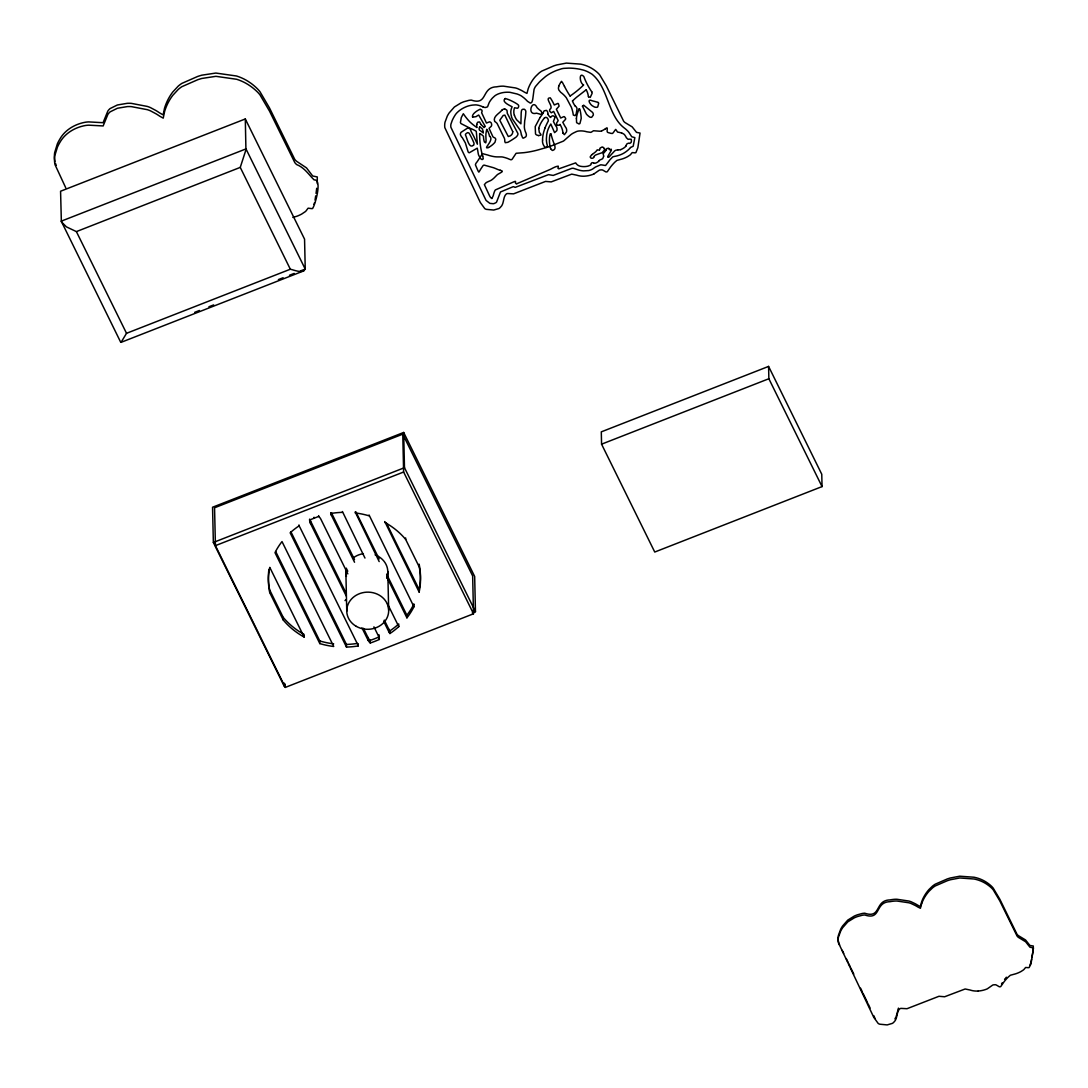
<?xml version="1.0" encoding="UTF-8"?>
<svg xmlns="http://www.w3.org/2000/svg" width="1088" height="1088" viewBox="0 0 1088 1088"><rect width="100%" height="100%" fill="white"/><g stroke="black" fill="none" stroke-linecap="round" stroke-linejoin="round"><path stroke-width="1.5" d="M538.764 128.438L539.308 132.437A29.24 25.922 -1.3 0 1 540.369 133.661L541.062 134.939A8.16 7.235 -1.3 0 1 538.478 135.578M317.261 183.586L317.288 176.95L312.678 175.984L306.503 167.892L296.67 161.35A12.594 11.152 -1.3 0 1 294.712 159.31L269.457 107.875L259.95 91.678A36.652 32.477 -1.3 0 0 257.271 88.658L256.306 87.72A57.732 51.163 -1.3 0 0 250.58 83.014L247.969 81.26A47.029 41.684 -1.3 0 0 236.572 76.01L215.846 73.059L201.742 75.194A172.054 152.483 -1.3 0 0 197.717 76.432L181.818 83.409A32.98 29.226 -1.3 0 0 178.174 86.183L172.774 92.004A53.38 47.301 -1.3 0 0 170.082 95.894L169.293 97.199A61.486 54.482 -1.3 0 0 164.519 108.242L163.146 114.879L159.65 112.921A81.695 72.393 -1.3 0 0 156.006 110.568L150.47 107.617A27.785 24.63 -1.3 0 0 147.288 106.42L131.294 103.36A28.166 24.956 -1.3 0 0 127.214 103.333L117.354 104.992L110.078 108.582A12.893 11.424 -1.3 0 0 107.78 111.166L103.074 122.699L88.726 121.91A24.82 21.991 -1.3 0 0 85.258 122.25C74.922 124.1 64.954 129.921 59.758 139.278A53.23 47.165 -1.3 0 0 57.378 143.806L54.672 152.592A30.45 26.996 -1.3 0 0 54.414 155.339A31.321 27.758 -1.3 0 0 54.958 161.446M316.717 188.278L316.05 193.392M576.422 118.456L576.599 122.658L578.925 123.937A1.945 1.727 -1.3 0 0 579.918 123.529L581.21 118.51A58.045 51.449 -1.3 0 0 579.863 109.208L579.251 108.759M315.697 195.854L315.03 200.056M1033.097 950.64L1033.314 946.016L1029.914 945.458L1025.562 939.978L1018.436 935.653A8.01 7.099 -1.3 0 1 1017.035 934.293L999.763 899.11L993.181 888.08A23.134 20.509 -1.3 0 0 991.277 886.026L990.583 885.401A37.454 33.198 -1.3 0 0 985.524 881.674L984.558 881.103A32.858 29.118 -1.3 0 0 974.086 877.241L959.752 876.207L950.314 877.989A143.834 127.459 -1.3 0 0 947.267 878.954L935.218 884.19A26.969 23.895 -1.3 0 0 932.416 886.203L929.002 889.481A43.262 38.338 -1.3 0 0 921.618 901.884L920.366 906.522L917.823 905.243A54.849 48.606 -1.3 0 0 915.158 903.693L911.132 901.775A19.965 17.694 -1.3 0 0 908.806 901.027L896.974 899.273A22.508 19.951 -1.3 0 0 893.942 899.354L892.432 899.531A43.18 38.27 -1.3 0 0 889.998 899.912C874.371 900.238 881.579 918.938 864.702 913.199A20.25 17.952 -1.3 0 0 862.118 913.512L857.426 914.804A37.509 33.238 -1.3 0 0 854.257 916.096L847.783 920.094L842.602 925.97A39.304 34.83 -1.3 0 0 840.698 929.179L838.413 935.354A20.196 17.898 -1.3 0 0 838.236 940.739L839.582 945.05M1032.838 952.204L1031.9 957.494M1031.574 959.208L1030.948 962.146M591.206 163.771L591.178 163.88A2.897 2.57 -1.3 0 1 590.906 164.519A2.475 2.19 -1.3 0 1 590.322 165.158L588.282 166.042A15.178 13.45 -1.3 0 1 581.835 166.491L580.149 166.206A7.208 6.392 -1.3 0 1 575.702 162.874L558.742 168.858L557.926 168.164A9.955 8.813 -1.3 0 1 558.158 167.402L558.28 166.138L556.294 166.546A28.315 25.092 -1.3 0 0 554.295 167.362A23.637 20.944 -1.3 0 0 553.058 167.946L551.385 168.83A42.554 37.713 -1.3 0 1 549.698 169.646L517.317 183.518A7.657 6.786 -1.3 0 0 516.542 184.035L515.454 183.056A8.051 7.126 -1.3 0 1 515.522 182.294L515.522 181.383L514.488 181.56A24.303 21.542 -1.3 0 0 513.074 182.158L495.475 189.883A3.25 2.883 -1.3 0 0 494.999 190.454L494.537 191.42A34.394 30.491 -1.3 0 0 493.231 195.731L491.858 198.587M898.144 1009.256L898.43 1008.127M897.954 1010.031L897.056 1013.594M594.102 156.686L594.184 156.427A3.468 3.074 -1.3 0 1 594.796 155.625A2.638 2.339 -1.3 0 1 595.381 155.149L596.115 154.822A30.07 26.642 -1.3 0 1 596.85 154.55L599.257 153.68A28.261 25.051 -1.3 0 1 600.399 153.299L601.922 152.782A1.591 1.401 -1.3 0 0 602.29 152.51L602.371 152.442A9.846 8.731 -1.3 0 0 602.698 152.048L602.888 151.817A16.007 14.185 -1.3 0 1 603.405 151.218L603.962 150.593A3.835 3.4 -1.3 0 0 604.411 149.695L604.534 149.355M1030.676 963.247L1029.833 965.437M314.473 202.817L313.97 204.326M558.742 86.278L558.43 88.033A5.862 5.195 -1.3 0 0 558.892 90.073L560.674 92.29A30.002 26.588 -1.3 0 1 566.345 97.784L571.377 107.263A46.376 41.099 -1.3 0 1 573.322 115.056L575.035 115.641A7.371 6.528 -1.3 0 0 576.164 114.009L577.021 109.086A4.325 3.835 -1.3 0 0 575.647 106.338L574.954 105.835M591.301 163.377L591.967 162.71A2.135 1.89 -1.3 0 1 593.3 162.901L593.749 163.078M896.716 1014.778L896.077 1016.586M603.731 156.074L603.106 153.639A10.186 9.03 -1.3 0 0 604.139 152.646A28.669 25.405 -1.3 0 0 604.751 151.912L605.336 151.191A14.987 13.274 -1.3 0 0 605.894 150.457L605.975 150.321M921.631 903.638L920.407 908.29L917.85 906.998A54.849 48.606 -1.3 0 0 915.198 905.461L911.173 903.543A19.965 17.694 -1.3 0 0 908.847 902.782L897.015 901.027A22.508 19.951 -1.3 0 0 893.982 901.122L892.473 901.286A43.18 38.27 -1.3 0 0 890.038 901.68C874.412 902.006 881.62 920.706 864.742 914.954A20.25 17.952 -1.3 0 0 862.158 915.28L857.466 916.558A37.509 33.238 -1.3 0 0 854.298 917.85L847.824 921.849L842.642 927.724A39.304 34.83 -1.3 0 0 840.738 930.947L838.454 937.122A20.196 17.898 -1.3 0 0 838.277 942.507L873.8 1017.389L878.206 1023.468A6.623 5.862 -1.3 0 0 879.77 1024.202L887.169 1024.91L892.405 1023.373A7.602 6.746 -1.3 0 0 893.833 1022.19C897.94 1018.79 896.104 1011.731 899.898 1008.685A6.27 5.562 -1.3 0 1 901.082 1008.386L906.998 1008.712L938.985 996.282L944.629 996.758L965.138 988.992L970.061 990.012A18.782 16.646 -1.3 0 0 976.806 991.073L978.275 991.032M603.595 156.414L603.541 156.536A12.553 11.125 -1.3 0 0 603.35 157.053L603.296 157.202A13.845 12.267 -1.3 0 1 602.63 158.739L600.331 159.841A1.7 1.496 -1.3 0 0 599.42 160.317L599.162 160.684M240.258 167.389L245.929 149.858L245.303 118.959L60.574 191.23L61.363 221.789L66.382 226.848L76.391 231.608L240.258 167.389L290.333 269.226C294.658 270.137 302.287 273.809 305.238 269.144L304.558 239.156L245.303 118.959M303.96 270.803L121.054 342.353L126.521 333.309L290.333 269.226M604.697 149.002L603.609 147.791M543.198 112.758L543.796 111.425A1.469 1.306 -1.3 0 1 544.286 110.813L546.475 110.35A5.182 4.583 -1.3 0 1 547.89 114.145M895.546 1017.783L894.921 1018.912M1002.211 982.845L1001.518 983.987M593.926 157.148L593.871 157.243A3.808 3.373 -1.3 0 1 593.409 157.814L592.77 158.154A2.978 2.638 -1.3 0 1 591.015 158.154L590.158 156.985L591.124 155.489A22.413 19.856 -1.3 0 1 592.362 154.414M625.831 145.982L625.94 145.833A4.08 3.618 -1.3 0 0 626.212 145.302L626.294 145.085A6.134 5.44 -1.3 0 1 627.001 143.82L628.524 143.167A4.352 3.849 -1.3 0 1 629.775 143.426L631.094 142.474A18.088 16.021 -1.3 0 0 631.421 140.978L631.271 139.305L629.517 139.142A16.959 15.028 -1.3 0 1 628.878 139.237A7.099 6.297 -1.3 0 1 628.021 139.291L626.321 137.7A30.505 27.037 -1.3 0 0 625.79 136.571L624.662 134.871A5.358 4.746 -1.3 0 0 623.234 133.729L621.778 133.103M540.042 117.545L535.214 126.589L535.527 133.906A3.386 2.992 -1.3 0 0 536.547 134.926L538.478 135.578M630.414 147.601L630.292 147.764A13.94 12.349 -1.3 0 1 629.041 149.165L628.361 149.804A34.19 30.301 -1.3 0 1 625.763 151.871L624.825 152.51A21.379 18.945 -1.3 0 1 621.765 154.197L621.18 154.455A31.022 27.499 -1.3 0 1 618.134 155.57L617.032 155.883A16.606 14.715 -1.3 0 1 614.924 156.305L612.802 156.849L610.232 159.474A71.713 63.553 -1.3 0 0 607.702 162.778L605.54 165.512L602.276 164.982A8.582 7.602 -1.3 0 0 600.603 164.832L595.775 166.886A11.329 10.037 -1.3 0 0 594.483 167.688L593.11 168.708A9.588 8.5 -1.3 0 1 591.818 169.456L591.287 169.701A14.09 12.485 -1.3 0 1 588.717 170.558L583.562 170.884A24.29 21.529 -1.3 0 1 580.978 170.571L580.434 170.462A15.531 13.763 -1.3 0 1 578.435 169.946L573.498 168.327A4.706 4.162 -1.3 0 0 571.758 168.368L553.207 175.426L548.542 174.638L515.304 187.34A1.387 1.224 -1.3 0 1 514.842 187.245L513.998 186.864A2.23 1.972 -1.3 0 0 513.169 186.687L500.48 191.978L496.604 202.001A3.522 3.128 -1.3 0 1 495.883 202.708L494.319 203.456A8.677 7.698 -1.3 0 1 493.258 203.714L489.858 203.374L486.064 200.423L450.908 127.31A11.315 10.023 -1.3 0 1 450.935 124.182L452.214 120.482A54.373 48.185 -1.3 0 1 454.118 116.756L455.396 114.689A18.85 16.701 -1.3 0 1 456.851 112.907L457.273 112.472A26.058 23.093 -1.3 0 1 465.242 107.141A22.127 19.611 -1.3 0 1 472.641 105.087L475.238 104.897A8.554 7.575 -1.3 0 1 476.87 104.992L478.366 105.278A22.263 19.734 -1.3 0 1 480.406 105.876A17.408 15.422 -1.3 0 1 481.998 106.488L483.154 107.005M630.537 147.451L633.189 146.241L634.862 137.632L631.734 136.748L629.15 132.763A15.694 13.899 -1.3 0 0 627.735 131.009L625.981 129.363A39.345 34.857 -1.3 0 0 623.846 127.663C607.675 114.825 608.369 87.72 592.158 74.297A42.187 37.386 -1.3 0 0 589.642 72.774L588.989 72.42A28.628 25.364 -1.3 0 0 583.562 70.135L579.7 69.197A52.795 46.798 -1.3 0 0 568.834 68.109L563.856 68.354A19.666 17.422 -1.3 0 0 561.639 68.762L556.621 70.421A55.311 49.014 -1.3 0 0 552.867 72.08L551.072 72.991A39.25 34.789 -1.3 0 0 545.482 76.595L541.144 80.349A114.458 101.442 -1.3 0 0 539.24 82.185L535.541 86.442A15.15 13.423 -1.3 0 0 534.058 89.461L532.807 98.79A15.708 13.926 -1.3 0 1 532.209 101.225A20.794 18.428 -1.3 0 1 532.046 101.66L531.733 102.286A1.591 1.414 -1.3 0 1 531.406 102.626L531.094 102.816A3.114 2.761 -1.3 0 1 530.346 103.102L527.476 101.306A33.714 29.879 -1.3 0 0 525.926 99.688A44.622 39.549 -1.3 0 0 523.763 97.743L521.601 96.098A13.6 12.05 -1.3 0 0 520.173 95.282L518.758 94.642A70.475 62.451 -1.3 0 0 517.154 94.003L509.932 92.317A28.75 25.486 -1.3 0 0 507.266 92.222L506.627 92.235A21.447 19.013 -1.3 0 0 497.91 94.085L496.794 94.615A13.532 11.995 -1.3 0 0 494.659 95.975L492.524 97.961A27.907 24.725 -1.3 0 0 491.001 99.783L489.75 101.592A15.042 13.328 -1.3 0 0 488.757 103.659L487.56 106.828L485.683 107.481A6.324 5.603 -1.3 0 1 483.14 107.032M1004.578 979.336L1005.162 978.629M598.944 160.983L598.509 161.418A8.826 7.82 -1.3 0 1 597.326 162.289A7.317 6.487 -1.3 0 1 595.218 163.186L594.048 163.214M501.922 110.119C499.474 113.506 492.578 116.457 494.673 121.434A12.022 10.649 -1.3 0 1 497.08 123.42L504.016 137.51A7.861 6.963 -1.3 0 1 504.75 141.236L505.254 142.678L507.81 142.324A63.866 56.59 -1.3 0 0 513.563 138.829L515.807 137.319A7.82 6.936 -1.3 0 0 517.834 134.681A3.767 3.332 -1.3 0 0 517.888 133.47L507.239 113.206A18.578 16.456 -1.3 0 0 507.185 112.132L507.049 110.894A2.054 1.822 -1.3 0 0 506.627 109.983L504.642 108.895M345.522 600.059L345.059 600.63M592.362 154.401L594.619 152.606A12.526 11.098 -1.3 0 1 595.517 151.939L596.686 150.647A5.807 5.154 -1.3 0 1 596.741 150.239L597.584 149.831A2.094 1.863 -1.3 0 1 598.019 150.035L599.325 149.954M544.49 117.885C546.815 115.6 549.794 120.442 547.631 122.264A78.431 69.51 -1.3 0 0 545.074 127.758M605.472 128.751C609.28 125.365 605.404 132.423 608.26 132.627A15.98 14.158 -1.3 0 1 610.694 133.321L612.286 133.484A1.958 1.727 -1.3 0 0 613.006 132.954L613.102 132.858A12.988 11.506 -1.3 0 0 613.374 132.505L613.877 131.838A26.547 23.528 -1.3 0 0 614.326 131.213A15.966 14.144 -1.3 0 0 614.761 130.56L615.726 129.404L617.576 132.097A18.999 16.837 -1.3 0 1 621.765 133.117M586.092 89.882L576.422 97.376A182.349 161.595 -1.3 0 0 572.519 100.912M488.526 147.506C481.766 149.899 494.863 140.066 489.627 136.245M346.324 596.129L310.529 523.518A10.513 9.316 -1.3 0 1 309.618 519.982L318.662 516.446L318.648 515.617M593.844 173.998L598.89 170.476A2.951 2.611 -1.3 0 1 599.814 170.014L601.814 169.85A3.223 2.856 -1.3 0 1 602.874 170.15L605.798 171.863A2.026 1.795 -1.3 0 0 606.737 171.89A1.537 1.36 -1.3 0 0 607.308 171.686L609.77 168.178A26.425 23.419 -1.3 0 1 611.184 166.233L612.367 164.818A66.463 58.902 -1.3 0 1 614.747 162.262L616.923 160.398L621.806 159.066A23.746 21.053 -1.3 0 0 623.75 158.413A29.131 25.813 -1.3 0 0 627.749 156.55L630.061 155.026A6.718 5.957 -1.3 0 0 630.945 154.088L632.182 152.592L633.923 152.728A4.189 3.713 -1.3 0 0 635.895 152.674L637.854 147.682L640.057 133.062L636.521 132.355L632.169 126.874L625.029 122.563A8.01 7.099 -1.3 0 1 623.642 121.19L606.37 86.006L599.787 74.977A23.134 20.509 -1.3 0 0 597.87 72.937L597.176 72.298A37.454 33.198 -1.3 0 0 592.117 68.585L591.165 68.014A32.858 29.118 -1.3 0 0 580.693 64.138L566.358 63.104L556.906 64.899A143.834 127.459 -1.3 0 0 553.874 65.851L541.81 71.087A26.969 23.895 -1.3 0 0 539.022 73.1L535.609 76.391A40.433 35.836 -1.3 0 0 532.698 80.05A44.322 39.277 -1.3 0 0 528.183 88.781L526.959 93.418L524.416 92.14A53.57 47.478 -1.3 0 0 520.989 90.182L517.738 88.672A19.965 17.694 -1.3 0 0 515.399 87.924L503.581 86.17A22.508 19.951 -1.3 0 0 500.548 86.251L499.025 86.428A43.18 38.27 -1.3 0 0 496.604 86.822C480.978 87.149 488.186 105.835 471.308 100.096A20.25 17.952 -1.3 0 0 468.724 100.409L464.018 101.701A37.509 33.238 -1.3 0 0 460.863 102.993L454.39 106.991L449.208 112.866A39.304 34.83 -1.3 0 0 447.29 116.076L445.006 122.25A20.196 17.898 -1.3 0 0 444.829 127.636L480.352 202.531L484.772 208.61A6.623 5.862 -1.3 0 0 486.322 209.345L493.734 210.052L498.97 208.515A7.602 6.746 -1.3 0 0 500.385 207.332C504.492 203.932 502.656 196.874 506.464 193.827A6.27 5.562 -1.3 0 1 507.634 193.528L513.563 193.854L545.55 181.424L551.194 181.9L571.703 174.134L576.613 175.141A18.782 16.646 -1.3 0 0 583.358 176.215L584.827 176.161A24.929 22.1 -1.3 0 0 593.83 173.998M599.651 149.845L599.964 149.301A2.72 2.407 -1.3 0 1 599.774 148.634L600.168 148.05A4.175 3.699 -1.3 0 1 601.351 147.438L601.691 147.329M620.718 149.695L618.174 149.954M194.711 312.324L199.444 310.474M208.923 306.762L213.656 304.912M278.392 279.589L283.125 277.739M289.449 275.264L294.182 273.414M300.492 270.939L305.238 269.09L245.983 148.906L61.254 221.163L120.7 342.23M472.301 612.925L475.456 611.687L474.667 576.463L403.675 432.466L212.554 507.239L213.357 542.463L284.335 686.446L284.254 683.101M402.764 434.153L214.554 507.783L215.424 545.646L285.301 687.412L473.511 613.782L472.654 575.919L402.764 434.153L403.621 472.015L473.511 613.782M213.357 542.463L404.478 467.69L403.675 432.466M215.424 545.646L403.621 472.015M768.59 366.411L601.297 431.854L601.569 444.176L654.745 552.038L822.038 486.594L821.766 474.259L768.59 366.411L768.862 378.733L822.038 486.594M601.569 444.176L768.862 378.733M601.705 130.818L600.658 131.158A3.142 2.788 -1.3 0 1 599.923 131.226L593.586 130.75A1.877 1.659 -1.3 0 0 593.191 130.941L592.824 131.186A10.023 8.881 -1.3 0 1 592.362 131.498A18.877 16.728 -1.3 0 1 590.838 132.369L586.881 131.798A52.047 46.131 -1.3 0 0 585.616 131.471L584.854 131.308A17.83 15.803 -1.3 0 0 579.822 130.927L578.68 131.009A8.718 7.725 -1.3 0 0 576.586 131.512L573.566 132.954A19.203 17.027 -1.3 0 0 571.186 134.409L567.854 137.238A59.024 52.306 -1.3 0 0 566.848 138.122L564.114 140.57A7.915 7.004 -1.3 0 1 563.067 141.25L550.909 146.078A57.61 51.054 -1.3 0 1 548.814 146.812L538.628 149.763A84.374 74.773 -1.3 0 1 524.076 152.66L516.106 153.286L512.992 157.964A17.163 15.218 -1.3 0 0 512.516 158.712L511.89 159.474A1.673 1.482 -1.3 0 1 510.694 159.718L509.089 159.12A36.326 32.191 -1.3 0 0 508.178 158.712A18.809 16.66 -1.3 0 0 507.09 158.29L506.287 158.018A43.316 38.379 -1.3 0 0 504.669 157.529L502.955 157.094A9.166 8.133 -1.3 0 0 501.568 156.903L497.189 156.89A18.414 16.32 -1.3 0 1 494.537 156.686L493.517 156.522A41.888 37.114 -1.3 0 1 490.062 155.747L489.682 155.652A18.034 15.98 -1.3 0 1 487.954 155.081L482.528 153.639L477.782 160.82A30.042 26.615 -1.3 0 1 476.626 162.452L476.313 162.846A25.364 22.481 -1.3 0 0 475.905 163.377L475.402 164.791L477.374 169.415A41.562 36.829 -1.3 0 0 478.326 171.428L478.856 172.135L479.563 171.061A24.276 21.515 -1.3 0 1 479.903 170.49L480.284 169.864A37.101 32.885 -1.3 0 0 480.91 168.803L483.072 165.621A2.57 2.285 -1.3 0 1 483.684 165.24A1.618 1.428 -1.3 0 1 484.174 165.118L493.408 167.688A40.732 36.094 -1.3 0 1 495.734 168.599L496.89 169.102A22.739 20.142 -1.3 0 0 499.066 169.946L500.208 170.245M602.031 147.234L602.154 147.193A6.501 5.766 -1.3 0 1 602.575 147.057L603.514 147.56M292.862 217.437L297.106 216.158A35.292 31.28 -1.3 0 0 301.73 214.037L305.388 211.575A8.405 7.439 -1.3 0 0 306.299 210.582L308.108 208.175L310.461 208.461A5.413 4.801 -1.3 0 0 312.555 208.556C315.153 205.047 322.633 179.017 314.106 179.887C308.734 174.597 304.409 167.606 296.738 164.614A12.594 11.152 -1.3 0 1 294.794 162.574L269.525 111.139L260.032 94.942A36.652 32.477 -1.3 0 0 257.353 91.922L256.374 90.984A57.732 51.163 -1.3 0 0 250.662 86.278L248.037 84.524A47.029 41.684 -1.3 0 0 236.64 79.274L215.914 76.323L201.81 78.458A172.054 152.483 -1.3 0 0 197.785 79.696L181.886 86.673A32.98 29.226 -1.3 0 0 178.242 89.447L172.856 95.268A53.38 47.301 -1.3 0 0 170.163 99.158L169.374 100.463A61.486 54.482 -1.3 0 0 164.601 111.506L163.227 118.143L159.732 116.185A81.695 72.393 -1.3 0 0 156.074 113.832L150.552 110.881A27.785 24.63 -1.3 0 0 147.37 109.684L131.362 106.624A28.166 24.956 -1.3 0 0 127.296 106.597L117.436 108.256L110.16 111.846A12.893 11.424 -1.3 0 0 107.862 114.43L103.156 125.95L88.794 125.174A24.82 21.991 -1.3 0 0 85.34 125.514C75.004 127.364 65.035 133.185 59.826 142.542A53.23 47.165 -1.3 0 0 57.46 147.07L54.74 155.856A30.45 26.996 -1.3 0 0 54.482 158.603A31.321 27.758 -1.3 0 0 55.026 164.696L65.756 187.816M505.24 98.546C500.888 101.619 509.755 105.509 512.135 106.76A16.442 14.579 -1.3 0 0 510.802 111.778A23.406 20.74 -1.3 0 0 512.298 118.905L520.377 130.506A53.312 47.246 -1.3 0 1 521.451 135.007M611.116 149.369L611.402 150.049A15.436 13.668 -1.3 0 1 610.572 151.722L608.709 154.822A7.004 6.215 -1.3 0 0 607.757 156.903M617.698 149.954L617.59 149.967A5.358 4.746 -1.3 0 0 615.278 150.511L615.142 150.62A3.087 2.734 -1.3 0 0 614.598 150.987L612.762 153A27.581 24.453 -1.3 0 1 612 153.802L611.456 154.374A15.64 13.858 -1.3 0 0 610.912 154.972L608.804 157.257L608.002 156.958M480.189 109.385L481.562 109.902A1.564 1.387 -1.3 0 1 481.97 110.432L482.093 111.302A10.526 9.33 -1.3 0 0 481.644 112.771L486.458 123.053L489.573 121.815A3.237 2.87 -1.3 0 1 491.3 123.066L491.599 124.141A3.808 3.373 -1.3 0 1 491.246 126.29L489.056 128.33L492.932 136.762A2.802 2.489 -1.3 0 0 494.591 137.659L495.285 138.298A2.965 2.625 -1.3 0 1 495.774 139.332L494.972 142.27A22.549 19.992 -1.3 0 1 488.498 147.465M608.75 148.498L609.049 148.961A2.965 2.638 -1.3 0 0 609.402 149.695L610.178 149.722A2.652 2.353 -1.3 0 1 611.102 149.314M597.978 102.422L598.142 102.544A1.904 1.686 -1.3 0 1 598.699 103.251L597.734 106.869A1.877 1.659 -1.3 0 1 596.877 107.318L595.109 107.222A8.731 7.738 -1.3 0 1 593.069 106.216C590.281 105.128 586.078 97.92 592.389 100.844A60.316 53.448 -1.3 0 1 597.992 102.408M491.572 198.342L491.001 197.88A3.631 3.223 -1.3 0 1 490.511 197.363A13.845 12.267 -1.3 0 1 489.464 195.609L484.378 184.62L486.173 182.621A35.877 31.797 -1.3 0 1 489.083 181.234L490.375 180.676A9.588 8.5 -1.3 0 0 491.667 179.928L492.347 179.438A23.12 20.482 -1.3 0 0 495.23 176.786L497.202 174.814A8.718 7.725 -1.3 0 1 497.978 174.243L500.154 173.019A30.274 26.833 -1.3 0 0 500.888 172.584L501.486 172.217A5.331 4.719 -1.3 0 0 502.194 171.618L502.234 171.102A7.684 6.814 -1.3 0 0 500.208 170.272M472.641 117.178L476.15 116.62A13.328 11.818 -1.3 0 1 478.706 115.056L485.289 126.466L483.929 127.568A31.049 27.513 -1.3 0 0 480.991 124.522M550.977 134.042L550.338 133.702L549.794 135.497A37.128 32.898 -1.3 0 0 550.637 148.662M874.942 1017.96L875.35 1018.667M550.582 148.675L552.16 150.334A1.401 1.238 -1.3 0 0 552.772 150.402L554.132 149.682A4.08 3.618 -1.3 0 0 555.043 147.9L554.826 145.71A114.743 101.687 -1.3 0 1 550.99 134.042M564.468 86.414L563.162 83.844A29.934 26.534 -1.3 0 0 562.605 82.77L561.503 81.328A24.235 21.474 -1.3 0 0 558.702 86.265M873.759 1015.634L874.439 1016.994M842.194 950.314L843.703 953.374M481.005 124.522L479.631 121.992L477.904 122.101A4.23 3.754 -1.3 0 0 476.789 124.535M404.478 467.69L475.456 611.687M384.798 522.39A76.051 67.388 -1.3 0 1 405.674 539.43L419.179 566.821A76.051 67.388 -1.3 0 1 419.138 592.049L384.785 521.56M386.24 522.77L419.084 589.41L419.138 592.049M369.077 515.005L413.93 606.778A76.051 67.388 -1.3 0 1 406.926 617.848L386.689 576.803M355.885 511.822L379.127 558.96M386.621 574.165L406.858 615.21L406.926 617.848M355.178 511.945L379.182 561.598M342.421 511.523L364.97 558.062M387.505 603.772L398.779 626.62A76.051 67.388 -1.3 0 1 389.939 633.515A10.989 9.738 -1.3 0 1 388.865 631.815L383.642 621.234M354.498 559.586L331.378 512.693L331.432 515.331L354.552 562.238M384.322 620.106L388.797 629.177A10.989 9.738 -1.3 0 0 389.871 630.877L389.939 633.515M346.283 568.222L347.766 571.241M347.834 573.893L320.974 519.425A10.513 9.316 -1.3 0 0 318.662 516.433M373.932 626.838L378.406 635.909A10.513 9.316 -1.3 0 1 379.318 639.445A76.051 67.388 -1.3 0 1 370.274 642.981A10.513 9.316 -1.3 0 1 367.962 640.002L361.978 627.898M309.958 519.615A10.513 9.316 -1.3 0 0 310.474 520.866L346.256 593.49M363.419 628.279L367.894 637.364A10.513 9.316 -1.3 0 0 370.206 640.356L370.274 642.981M290.85 531.692L346.433 644.436L346.487 647.074A76.051 67.388 -1.3 0 0 358.17 645.946L358.115 643.634M346.487 647.074L290.156 532.807A76.051 67.388 -1.3 0 1 298.996 525.912L298.969 524.919M275.686 551.521L319.777 640.954L319.831 643.593A76.051 67.388 -1.3 0 0 333.73 646.49L282.01 541.579A76.051 67.388 -1.3 0 0 274.992 552.65L319.831 643.593M304.123 637.038L269.783 567.378A76.051 67.388 -1.3 0 0 269.742 592.606L283.247 619.997A76.051 67.388 -1.3 0 0 304.123 637.038L304.069 634.399A76.051 67.388 -1.3 0 1 283.193 617.358L269.688 589.968A76.051 67.388 -1.3 0 1 268.899 569.432M76.391 231.608L126.521 333.309M846.246 958.555L848.028 962.214M850.775 967.885L853.767 974.059M848.722 963.642L850.095 966.47M867.544 1002.687L862.974 993.181M860.581 988.203L862.376 991.943M868.142 1003.938L870.101 1008.046M56.209 165.308L55.474 163.418M482.786 156.101L483.262 158.834L482.202 159.61A5.494 4.869 -1.3 0 1 480.298 158.304L478.516 154.85A51.381 45.533 -1.3 0 1 477.809 150.987L477.251 148.158L469.268 152.782A1.999 1.768 -1.3 0 1 467.962 151.3L465.351 142.895L462.142 137.36A2.108 1.863 -1.3 0 1 461.584 137.006L460.414 134.817A4.284 3.794 -1.3 0 1 461.081 132.301L467.201 128.33A2.312 2.054 -1.3 0 1 469.078 128.37L469.758 128.71A7.194 6.378 -1.3 0 1 471.118 131.526A136.544 121.013 -1.3 0 1 474.055 136.938L477.401 144.201L476.272 131.308A30.396 26.928 -1.3 0 0 470.614 128.506L461.04 123.61A3.509 3.114 -1.3 0 1 460.428 122.454L461.298 117.572L463.325 113.723A68.53 60.724 -1.3 0 0 469.758 121.802A55.23 48.946 -1.3 0 0 476.789 127.432M562.877 133.022L564.4 134.667L566.454 131.92A6.786 6.025 -1.3 0 0 566.25 128.316L566.086 127.962A40.678 36.04 -1.3 0 1 563.53 123.61L562.795 122.25L565.488 119.408A3.441 3.046 -1.3 0 0 565.665 118.442L564.563 116.838A1.564 1.387 -1.3 0 0 563.87 116.606L560.714 118.021L556.362 109.222L559.123 106.148L558.375 103.646A1.469 1.292 -1.3 0 0 557.804 103.428L554.282 104.992L553.411 103.224A52.618 46.634 -1.3 0 0 550.297 97.866C543.81 97.702 554.622 106.95 549.821 109.398A3.658 3.25 -1.3 0 0 549.726 111.166L551.29 112.798L553.656 111.425L558.171 120.578L556.702 122.958A3.577 3.169 -1.3 0 0 556.648 124.263L557.178 125.324A4.556 4.039 -1.3 0 0 560.13 124.522M521.478 135.007L522.634 137.85A1.659 1.469 -1.3 0 0 523.382 138.162L525.654 136.911A3.495 3.101 -1.3 0 0 526.334 135.483L526.361 134.654A11.179 9.901 -1.3 0 0 525.477 131.92A18.55 16.442 -1.3 0 1 524.334 126.507L524.715 120.714A67.769 60.058 -1.3 0 0 525.844 111.411A3.631 3.21 -1.3 0 0 524.28 109.235L522.934 109.249A1.89 1.673 -1.3 0 0 521.982 109.793L521.56 110.446A24.222 21.461 -1.3 0 0 521.166 113.37L520.907 123.828L516.678 119.83A18.822 16.674 -1.3 0 1 514.474 115.246M588.54 96.778L590.254 97.362L592.117 93.323A4.488 3.971 -1.3 0 0 591.75 91.705M542.613 140.107C541.715 142.814 544.898 150.13 547.618 146.404A28.451 25.214 -1.3 0 1 546.38 139.046L546.679 134.926A31.783 28.166 -1.3 0 1 550.814 124.032L554.581 132.627L556.798 130.696A6.433 5.698 -1.3 0 0 556.526 126.847L556.199 126.453A41.086 36.407 -1.3 0 1 553.901 122.414L553.398 121.489L555.07 117.178A12.226 10.826 -1.3 0 0 553.534 115.954L553.098 115.858A1.782 1.578 -1.3 0 0 552.092 115.967L550.46 117.463A16.796 14.892 -1.3 0 1 547.808 114.172M419.179 566.821L419.125 564.182A76.051 67.388 -1.3 0 1 419.084 589.41M413.875 604.302L413.93 606.778M405.647 537.948L405.674 539.43M398.779 626.62L398.711 623.982A76.051 67.388 -1.3 0 1 389.871 630.877M387.79 571.458L388.674 610.205M388.797 629.177L388.865 631.815M379.277 638.126L379.304 639.445M367.894 637.364L367.948 640.002M345.875 572.492L346.759 611.238M330.738 512.666L330.766 513.482A10.989 9.738 -1.3 0 0 331.432 515.331M314.065 517.249L314.078 518.078M310.461 520.88L310.529 523.518M309.604 519.153L309.631 519.982M285.233 684.107L285.301 687.412M283.193 617.358L283.247 619.997M269.688 589.968L269.742 592.606M476.748 127.473L476.734 124.535M375.115 554.866A20.971 18.578 -1.3 0 1 386.634 577.986M346.46 576.422A20.971 18.578 -1.3 0 1 346.256 568.521M352.757 558.266A20.971 18.578 -1.3 0 1 363.392 553.656M489.573 136.258A28.778 25.5 -1.3 0 0 486.73 129.254L485.942 133.538A54.713 48.498 -1.3 0 0 485.874 136.34L486.078 140.61A11.138 9.86 -1.3 0 1 485.738 142.841L484.391 141.984A24.208 21.461 -1.3 0 1 483.494 136.313A13.165 11.669 -1.3 0 0 479.672 133.525A96.261 85.313 -1.3 0 0 482.664 156.128M472.518 117.069A4.502 3.985 -1.3 0 1 473.266 114.308L473.742 113.642A18.809 16.674 -1.3 0 1 480.134 109.276M505.254 98.505A33.742 29.906 -1.3 0 1 512.244 101.266A45.968 40.732 -1.3 0 1 517.126 104.013L518.446 105.087A2.992 2.652 -1.3 0 1 518.432 107.236L517.956 107.957A1.523 1.346 -1.3 0 1 517.358 108.256L514.542 107.766A14.647 12.974 -1.3 0 0 514.325 115.287M501.962 110.16A4.991 4.434 -1.3 0 1 504.628 108.841M560.021 124.481A22.875 20.278 -1.3 0 1 562.958 133.022M542.518 140.107A42.364 37.55 -1.3 0 1 545.156 127.786M538.71 128.438A31.375 27.798 -1.3 0 1 544.503 117.898M543.238 112.771A44.54 39.467 -1.3 0 1 540.002 117.518M576.382 118.456A35.646 31.579 -1.3 0 1 579.278 108.773M591.709 91.732A82.851 73.426 -1.3 0 1 583.794 76.473C578.721 71.21 579.537 83.504 583.658 84.959A103.537 91.746 -1.3 0 1 570.126 96.016M586.228 89.828A22.29 19.747 -1.3 0 1 588.404 96.791M575.022 105.794A22.535 19.965 -1.3 0 1 572.438 100.926M570.058 95.989A112.975 100.123 -1.3 0 1 564.495 86.414M605.458 128.738A20.686 18.333 -1.3 0 1 601.718 130.846M605.962 150.321A2.693 2.38 -1.3 0 0 606.356 149.042L606.941 148.553A4.624 4.107 -1.3 0 1 608.763 148.349M625.994 146.105A12.798 11.329 -1.3 0 1 620.677 149.586M978.262 991.018A24.929 22.1 -1.3 0 0 987.278 988.856L992.324 985.334A2.951 2.611 -1.3 0 1 993.262 984.871L995.248 984.722A3.223 2.856 -1.3 0 1 996.309 985.021L999.233 986.721A2.026 1.795 -1.3 0 0 1000.185 986.748A1.537 1.36 -1.3 0 0 1000.756 986.544L1003.204 983.035A26.425 23.419 -1.3 0 1 1004.618 981.09L1005.802 979.676A66.463 58.902 -1.3 0 1 1008.182 977.119L1010.358 975.256L1015.254 973.923A23.746 21.053 -1.3 0 0 1016.546 973.502A28.75 25.486 -1.3 0 0 1021.197 971.407L1023.495 969.884A6.718 5.957 -1.3 0 0 1024.393 968.946L1025.63 967.463L1027.371 967.599A4.243 3.767 -1.3 0 0 1029.126 967.572L1030.989 963.914L1033.491 947.92L1029.955 947.213L1025.603 941.746L1018.477 937.421A8.01 7.099 -1.3 0 1 1017.076 936.047L999.804 900.878L993.222 889.834A23.134 20.509 -1.3 0 0 991.318 887.794L990.624 887.169A37.454 33.198 -1.3 0 0 985.565 883.442L984.599 882.871A32.858 29.118 -1.3 0 0 974.127 879.009L959.793 877.962L950.341 879.757A143.834 127.459 -1.3 0 0 947.308 880.722L935.258 885.945A26.969 23.895 -1.3 0 0 932.457 887.958L929.043 891.249A43.262 38.338 -1.3 0 0 921.658 903.652M1005.761 977.922A66.463 58.902 -1.3 0 1 1006.386 977.214M330.766 513.482A76.051 67.388 -1.3 0 1 342.434 512.353M355.205 512.938A76.051 67.388 -1.3 0 1 369.104 515.834M413.875 604.139A76.051 67.388 -1.3 0 1 406.858 615.21M379.236 636.806A76.051 67.388 -1.3 0 1 370.206 640.342M357.381 643.416A76.051 67.388 -1.3 0 1 346.433 644.436M333.676 643.851A76.051 67.388 -1.3 0 1 319.777 640.954M378.923 634.739A10.513 9.316 -1.3 0 1 379.168 635.882M358.17 645.946A10.989 9.738 -1.3 0 0 357.49 644.096L300.07 527.612A10.989 9.738 -1.3 0 0 298.996 525.912M345.576 600.358A8.514 7.534 -1.3 0 1 346.093 600.086M512.734 131.634L512.706 132.246A5.168 4.583 -1.3 0 1 511.265 135.102L511.006 135.293A9.724 8.622 -1.3 0 1 510.204 135.891L508.286 136.517L499.786 120.251L503.2 115.45L504.859 115.138L512.734 131.634M541.892 112.88L541.878 113.084A1.7 1.51 -1.3 0 1 541.593 113.818L540.872 114.403A70.203 62.206 -1.3 0 0 536.466 113.179C526.143 116.144 532.345 97.662 537.05 107.63A36.502 32.354 -1.3 0 0 541.185 111.194L541.892 112.88M582.461 106.175L586.432 114.131A17.109 15.164 -1.3 0 0 590.077 117.232L591.11 117.341A1.782 1.578 -1.3 0 0 591.79 117.15L593.3 115.097A4.311 3.822 -1.3 0 0 592.457 112.336L583.658 105.182L582.461 106.175M479.822 126.956L479.686 127.133A3.414 3.019 -1.3 0 0 479.237 129.513L479.509 130.166A27.35 24.235 -1.3 0 1 483.29 133.008A15.341 13.6 -1.3 0 0 483.208 131.634L482.474 129.2A4.937 4.379 -1.3 0 0 482.052 128.588L479.822 126.956M473.498 145.207C468.874 149.437 466.956 137.414 465.446 134.966A1.782 1.578 -1.3 0 1 465.922 133.797L467.378 132.75A1.455 1.292 -1.3 0 1 468.153 132.709L469.118 133.185A86.047 76.255 -1.3 0 1 473.946 143.058A3.373 2.992 -1.3 0 1 473.498 145.221M356.347 626.389A20.971 18.578 -1.3 0 0 388.661 611.524A20.971 18.578 -1.3 0 0 358.142 594.238A20.971 18.578 -1.3 0 0 356.347 626.389"/></g></svg>
